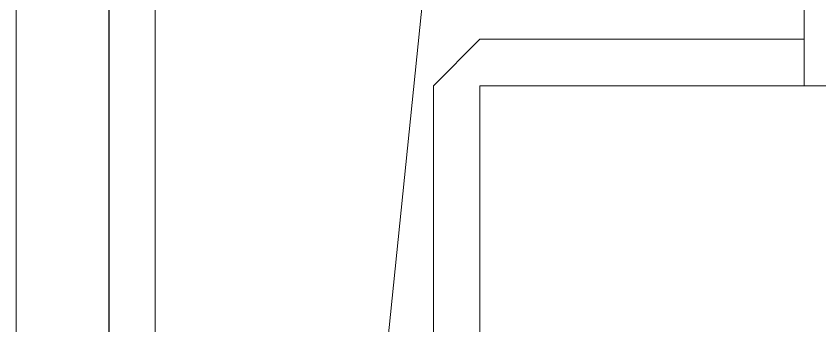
# Model space of a CAD drawing. Header units: millimetres. Extents: x 100 to 940, y 100 to 694.
# Drawn here: x 346.45 to 361.89, y 572.84 to 578.79 of the extents above; entities that cross this region are included whole.
import ezdxf

# ---------------------------------------------------------------- set-up
doc = ezdxf.new("R2010")
doc.units = ezdxf.units.MM
doc.layers.add('PAREDE', color=7, linetype='Continuous', lineweight=9)

msp = doc.modelspace()

# ---------------------------------------------------------------- linework, layer by layer
at = {"color": 1}
msp.add_line((348.229, 644.318), (348.229, 541.479), dxfattribs=at)
at = {"color": 2, "lineweight": 20}
msp.add_line((355.298, 589.223), (351.346, 550.734), dxfattribs=at)
at = {"layer": 'PAREDE'}
for p, q in [((348.229, 619.312), (348.229, 550.734)), ((361.589, 577.452), (361.589, 619.312)), ((349.12, 584.488), (349.12, 570.327)), ((346.448, 552.515), (346.448, 583.687)), ((354.464, 577.452), (355.354, 578.343)), ((361.589, 578.343), (355.354, 578.343)), ((354.464, 577.452), (354.464, 552.515)), ((361.589, 577.452), (355.354, 577.452)), ((355.354, 577.452), (355.354, 552.515)), ((382.964, 577.452), (361.589, 577.452))]:
    msp.add_line(p, q, dxfattribs=at)

doc.saveas('drawing.dxf')
